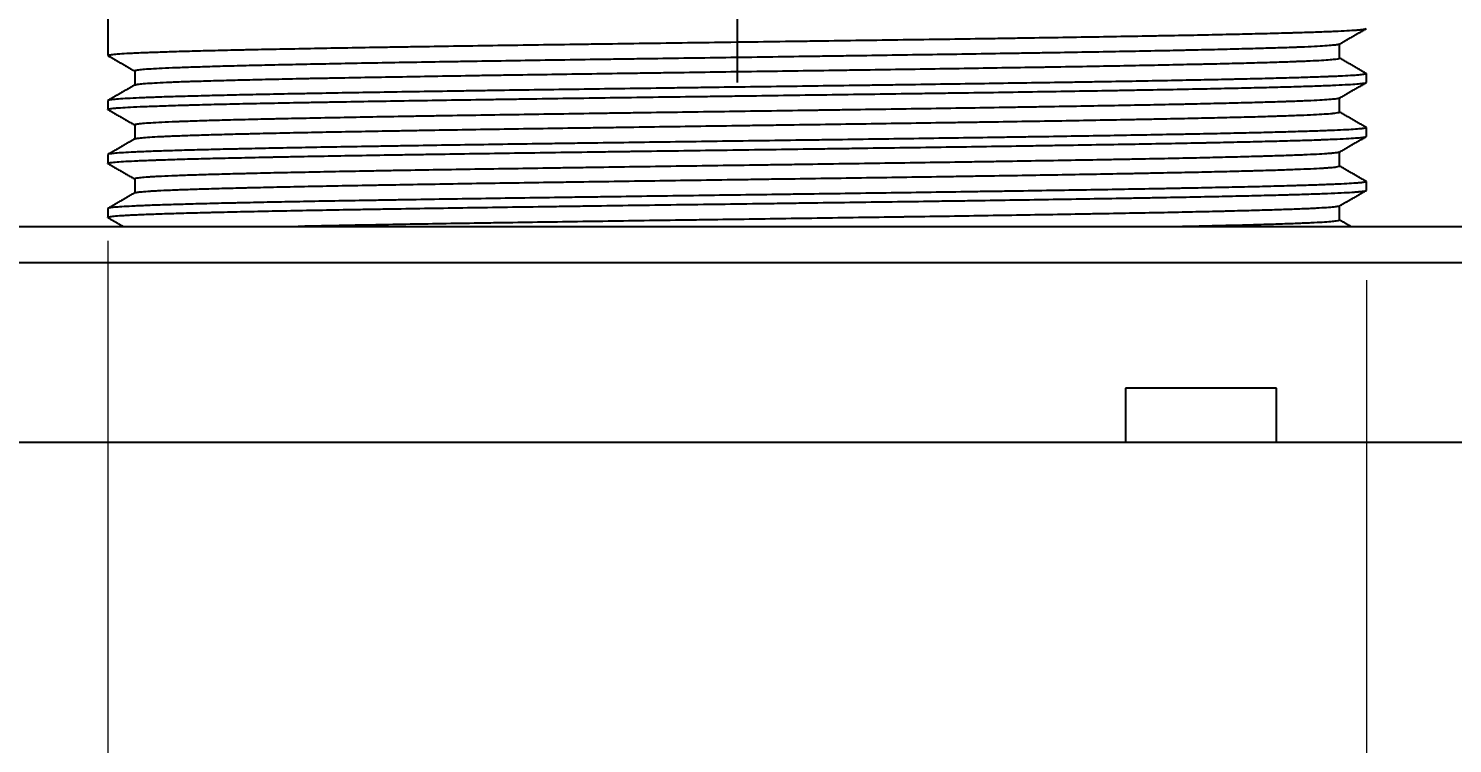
# Model space of a CAD drawing. Extents: x 0 to 1128, y 0 to 827.
# Drawn here: x 250.43 to 290.03, y 320.53 to 340.41 of the extents above; entities that cross this region are included whole.
import ezdxf

# ---------------------------------------------------------------- set-up
doc = ezdxf.new("R2010")
doc.units = 0
doc.header["$LTSCALE"] = 10
doc.header["$MEASUREMENT"] = 0
doc.header["$PDMODE"] = 3
doc.header["$PDSIZE"] = -10
doc.linetypes.add('CENTER', pattern=[2, 1.25, -0.25, 0.25, -0.25])
doc.layers.get('0').update_dxf_attribs({"linetype": 'CONTINUOUS'})
doc.layers.get('DEFPOINTS').update_dxf_attribs({"linetype": 'CONTINUOUS'})
doc.layers.add('1', color=7, linetype='CONTINUOUS')
doc.layers.add('외형선', color=3, linetype='CONTINUOUS', lineweight=35)
doc.styles.add('Daelim Dimension', font='')
doc.styles.get('Daelim Dimension').set_extended_font_data('나눔고딕')
doc.dimstyles.new('DEFAULT', dxfattribs={"dimscale": 2, "dimtxt": 2, "dimasz": 2, "dimexe": 0, "dimexo": 2, "dimgap": 1, "dimtad": 1, "dimdec": 0, "dimzin": 9, "dimdsep": 46, "dimtxsty": 'Daelim Dimension', "dimcen": 0.5, "dimclrd": 5, "dimclre": 5, "dimclrt": 256, "dimadec": 1, "dimazin": 0, "dimtfac": 1, "dimtdec": 0, "dimtix": 1, "dimtmove": 0, "dimatfit": 3, "dimfxl": 1, "dimtolj": 1, "dimtzin": 1, "dimlwd": 9, "dimlwe": 9, "dimarcsym": 0})

# ---------------------------------------------------------------- blocks, each defined once
blk = doc.blocks.new('*D58')
at = {"color": 5, "lineweight": 9, "ltscale": 0.5, "transparency": 16777216}
for p, q in [((252.636, 334.508), (252.636, 287.753)), ((287.636, 333.411), (287.636, 287.753)), ((252.636, 287.753), (153.365, 287.753)), ((283.636, 287.753), (256.636, 287.753))]:
    blk.add_line(p, q, dxfattribs=at)
at = {"color": 5, "ltscale": 0.5, "transparency": 16777216}
for points in [[(256.636, 288.42), (256.636, 287.087), (252.636, 287.753)], [(283.636, 288.42), (283.636, 287.087), (287.636, 287.753)]]:
    blk.add_solid(points, dxfattribs=at)
at = {"layer": 'DEFPOINTS', "color": 0, "ltscale": 0.5, "transparency": 16777216}
for p in [(252.636, 338.508), (287.636, 337.411), (287.636, 287.753)]:
    blk.add_point(p, dxfattribs=at)
at = {"color": 7, "ltscale": 0.5, "transparency": 16777216, "insert": (197.711, 296.392), "char_height": 10, "attachment_point": 5, "style": 'Daelim Dimension'}
blk.add_mtext('\\A1;설치구멍 %%C38', dxfattribs=at)

msp = doc.modelspace()

# ---------------------------------------------------------------- linework, layer by layer
at = {"color": 1, "linetype": 'CENTER', "lineweight": -3}
msp.add_line((270.136, 531.408), (270.136, 338.408), dxfattribs=at)
at = {"color": 0}
for p, q in [((225.135, 333.908), (315.135, 333.908)), ((285.135, 330.408), (280.935, 330.408)), ((280.935, 330.408), (280.935, 328.908)), ((285.135, 328.908), (285.135, 330.408)), ((225.635, 328.908), (314.635, 328.908))]:
    msp.add_line(p, q, dxfattribs=at)
at = {"layer": '1'}
for p, q in [((252.636, 341.908), (252.636, 339.661)), ((286.886, 339.588), (286.886, 339.975)), ((253.386, 339.228), (253.386, 338.841)), ((287.636, 338.911), (287.636, 339.155)), ((252.636, 338.405), (252.636, 338.161)), ((286.886, 338.088), (286.886, 338.475)), ((253.386, 337.728), (253.386, 337.341)), ((287.636, 337.411), (287.636, 337.655)), ((252.636, 336.905), (252.636, 336.661)), ((286.886, 336.588), (286.886, 336.975)), ((253.386, 336.228), (253.386, 335.841)), ((287.636, 335.911), (287.636, 336.155)), ((286.886, 335.088), (286.886, 335.475)), ((252.636, 335.405), (252.636, 335.161))]:
    msp.add_line(p, q, dxfattribs=at)
for points, knots in [([(252.636, 339.66), (252.635, 339.665), (252.645, 339.67), (252.687, 339.68), (252.761, 339.691), (252.953, 339.708), (253.136, 339.719), (253.295, 339.727), (253.351, 339.73), (253.441, 339.734), (253.472, 339.735), (253.535, 339.738), (253.567, 339.739), (253.734, 339.746), (253.879, 339.751), (254.195, 339.762), (254.536, 339.774), (255.12, 339.79), (255.559, 339.801), (255.907, 339.81), (256.026, 339.812), (256.21, 339.816), (256.272, 339.818), (256.397, 339.821), (256.712, 339.827), (257.043, 339.834), (257.591, 339.845), (257.874, 339.85), (258.46, 339.861), (259.065, 339.873), (259.708, 339.884), (260.122, 339.891), (260.206, 339.892), (260.374, 339.895), (260.459, 339.896), (260.714, 339.901), (260.885, 339.903), (261.405, 339.911), (262.109, 339.922), (262.835, 339.933), (263.572, 339.944), (263.947, 339.949), (264.707, 339.961), (265.093, 339.966), (265.582, 339.973), (265.68, 339.975), (265.877, 339.978), (265.976, 339.979), (266.273, 339.983), (266.471, 339.986), (267.065, 339.994), (267.86, 340.005), (268.66, 340.016), (269.462, 340.026), (269.864, 340.032), (270.67, 340.043), (271.075, 340.049), (271.581, 340.056), (271.683, 340.057), (271.886, 340.06), (272.189, 340.064), (272.49, 340.068), (273.089, 340.077), (273.882, 340.088), (275.049, 340.104), (275.813, 340.115), (276.57, 340.125), (276.946, 340.131), (277.41, 340.138), (277.502, 340.139), (277.686, 340.142), (277.96, 340.147), (278.23, 340.151), (278.764, 340.159), (279.459, 340.17), (280.457, 340.187), (281.09, 340.197), (281.554, 340.206), (281.783, 340.21), (282.007, 340.214), (282.156, 340.216), (282.23, 340.218), (282.595, 340.225), (282.876, 340.23), (283.416, 340.241), (283.933, 340.253), (284.642, 340.269), (285.07, 340.28), (285.374, 340.288), (285.522, 340.292), (285.664, 340.297), (285.733, 340.299), (285.756, 340.299), (285.802, 340.301), (286.005, 340.307), (286.191, 340.313), (286.495, 340.324), (286.773, 340.335), (287.11, 340.352), (287.281, 340.363), (287.39, 340.371), (287.423, 340.374), (287.459, 340.377), (287.466, 340.378), (287.48, 340.379), (287.487, 340.38), (287.506, 340.382), (287.518, 340.383), (287.574, 340.39), (287.605, 340.396), (287.63, 340.404), (287.635, 340.407), (287.636, 340.41)], [0, 0, 0, 0, 0.018323, 0.018323, 0.040345, 0.062368, 0.084391, 0.084391, 0.095402, 0.095402, 0.100907, 0.100907, 0.106413, 0.106413, 0.128436, 0.128436, 0.150458, 0.172481, 0.194503, 0.194503, 0.205515, 0.205515, 0.21102, 0.21102, 0.216526, 0.238548, 0.238548, 0.260571, 0.260571, 0.282593, 0.304616, 0.304616, 0.310122, 0.310122, 0.315627, 0.315627, 0.326639, 0.326639, 0.348661, 0.370684, 0.370684, 0.392706, 0.392706, 0.414729, 0.414729, 0.420234, 0.420234, 0.42574, 0.42574, 0.436751, 0.436751, 0.458774, 0.480796, 0.480796, 0.502819, 0.502819, 0.524841, 0.524841, 0.530347, 0.530347, 0.535853, 0.546864, 0.546864, 0.568887, 0.590909, 0.612932, 0.612932, 0.634954, 0.634954, 0.64046, 0.64046, 0.645965, 0.656977, 0.656977, 0.678999, 0.701022, 0.723044, 0.723044, 0.734056, 0.739561, 0.739561, 0.745067, 0.745067, 0.767089, 0.767089, 0.789112, 0.811135, 0.833157, 0.833157, 0.844168, 0.849674, 0.849674, 0.852427, 0.852427, 0.85518, 0.877202, 0.877202, 0.899225, 0.921247, 0.94327, 0.94327, 0.954281, 0.954281, 0.957034, 0.957034, 0.959787, 0.959787, 0.965292, 0.965292, 0.987315, 0.987315, 1, 1, 1, 1]), ([(286.881, 339.972), (286.88, 339.972), (286.877, 339.97), (286.873, 339.968), (286.864, 339.966), (286.859, 339.964), (286.829, 339.957), (286.79, 339.952), (286.687, 339.941), (286.558, 339.93), (286.285, 339.913), (286.05, 339.902), (285.854, 339.893), (285.751, 339.889), (285.64, 339.885), (285.584, 339.883), (285.565, 339.882), (285.526, 339.881), (285.507, 339.88), (285.33, 339.874), (285.161, 339.868), (284.8, 339.858), (284.417, 339.847), (283.773, 339.83), (283.298, 339.819), (282.925, 339.81), (282.797, 339.807), (282.602, 339.803), (282.536, 339.802), (282.403, 339.799), (282.336, 339.797), (281.998, 339.79), (281.719, 339.785), (281.144, 339.774), (280.553, 339.763), (279.616, 339.747), (278.876, 339.734), (278.451, 339.727), (278.28, 339.724), (278.194, 339.723), (277.934, 339.719), (277.76, 339.716), (277.235, 339.707), (276.88, 339.702), (276.161, 339.69), (275.433, 339.68), (274.688, 339.669), (273.934, 339.658), (273.553, 339.652), (273.071, 339.645), (272.974, 339.644), (272.829, 339.642), (272.78, 339.641), (272.683, 339.64), (272.634, 339.639), (272.392, 339.635), (272.197, 339.633), (271.615, 339.624), (271.227, 339.618), (270.45, 339.607), (270.062, 339.602), (269.287, 339.591), (268.899, 339.585), (268.123, 339.574), (267.736, 339.569), (267.251, 339.562), (267.154, 339.56), (266.961, 339.558), (266.672, 339.554), (266.386, 339.549), (265.817, 339.541), (265.068, 339.53), (264.337, 339.518), (263.615, 339.507), (263.258, 339.502), (262.73, 339.493), (262.468, 339.489), (262.166, 339.485), (262.036, 339.483), (261.951, 339.481), (261.908, 339.48), (261.523, 339.474), (261.19, 339.469), (260.54, 339.458), (259.908, 339.446), (259.31, 339.435), (258.729, 339.424), (258.447, 339.418), (258.037, 339.41), (257.835, 339.406), (257.639, 339.402), (257.508, 339.399), (257.444, 339.398), (257.126, 339.391), (256.883, 339.385), (256.421, 339.374), (255.982, 339.363), (255.393, 339.346), (255.046, 339.335), (254.804, 339.327), (254.726, 339.324), (254.613, 339.32), (254.577, 339.318), (254.505, 339.315), (254.47, 339.314), (254.299, 339.307), (254.176, 339.302), (253.957, 339.291), (253.764, 339.28), (253.623, 339.269), (253.509, 339.258), (253.466, 339.252), (253.428, 339.245), (253.418, 339.243), (253.41, 339.241), (253.405, 339.239), (253.402, 339.238), (253.392, 339.235), (253.387, 339.232), (253.386, 339.229), (253.386, 339.228), (253.386, 339.228)], [0, 0, 0, 0, 0.000985, 0.006586, 0.006586, 0.012186, 0.012186, 0.034587, 0.034587, 0.056989, 0.07939, 0.101792, 0.101792, 0.112992, 0.118593, 0.118593, 0.121393, 0.121393, 0.124193, 0.124193, 0.146595, 0.146595, 0.168996, 0.191397, 0.213799, 0.213799, 0.224999, 0.224999, 0.2306, 0.2306, 0.2362, 0.2362, 0.258602, 0.258602, 0.281003, 0.303404, 0.325806, 0.331406, 0.331406, 0.337007, 0.337007, 0.348207, 0.348207, 0.370609, 0.370609, 0.39301, 0.415412, 0.415412, 0.437813, 0.437813, 0.443413, 0.443413, 0.446213, 0.446213, 0.449014, 0.449014, 0.460214, 0.460214, 0.482616, 0.482616, 0.505017, 0.505017, 0.527419, 0.527419, 0.54982, 0.54982, 0.55542, 0.55542, 0.561021, 0.572221, 0.572221, 0.594623, 0.617024, 0.617024, 0.639426, 0.639426, 0.650626, 0.656227, 0.659027, 0.659027, 0.661827, 0.661827, 0.684229, 0.684229, 0.70663, 0.729031, 0.729031, 0.751433, 0.751433, 0.762634, 0.768234, 0.768234, 0.773834, 0.773834, 0.796236, 0.796236, 0.818637, 0.841039, 0.86344, 0.86344, 0.874641, 0.874641, 0.880241, 0.880241, 0.885841, 0.885841, 0.908243, 0.908243, 0.930644, 0.953046, 0.953046, 0.975447, 0.975447, 0.981047, 0.983848, 0.983848, 0.986648, 0.986648, 0.997848, 0.997848, 1, 1, 1, 1]), ([(253.391, 338.844), (253.397, 338.847), (253.408, 338.85), (253.43, 338.855), (253.438, 338.856), (253.454, 338.859), (253.463, 338.86), (253.493, 338.865), (253.516, 338.867), (253.595, 338.875), (253.727, 338.886), (254.001, 338.903), (254.235, 338.914), (254.494, 338.925), (254.637, 338.931), (254.831, 338.938), (254.871, 338.939), (254.952, 338.942), (255.076, 338.946), (255.206, 338.95), (255.475, 338.958), (255.855, 338.969), (256.491, 338.985), (256.958, 338.996), (257.448, 339.007), (257.704, 339.013), (258.037, 339.02), (258.105, 339.021), (258.241, 339.024), (258.309, 339.026), (258.516, 339.03), (258.656, 339.032), (259.082, 339.041), (259.666, 339.051), (260.589, 339.067), (261.236, 339.078), (261.898, 339.09), (262.237, 339.095), (262.671, 339.102), (262.758, 339.104), (262.933, 339.107), (263.196, 339.111), (263.461, 339.115), (263.994, 339.123), (264.353, 339.129), (265.079, 339.139), (265.813, 339.15), (266.563, 339.161), (267.131, 339.169), (267.416, 339.173), (267.704, 339.177), (267.896, 339.18), (267.992, 339.182), (268.475, 339.189), (268.86, 339.194), (269.629, 339.206), (270.013, 339.211), (270.781, 339.222), (271.547, 339.233), (272.311, 339.243), (272.883, 339.252), (273.169, 339.256), (273.455, 339.26), (273.598, 339.262), (273.645, 339.263), (273.74, 339.264), (273.787, 339.265), (274.213, 339.271), (274.587, 339.276), (275.324, 339.288), (275.688, 339.293), (276.406, 339.304), (276.76, 339.31), (277.458, 339.321), (277.803, 339.326), (278.312, 339.334), (278.522, 339.337), (278.731, 339.341), (278.814, 339.342), (278.856, 339.343), (278.98, 339.345), (279.062, 339.346), (279.471, 339.353), (280.107, 339.364), (281.009, 339.381), (281.575, 339.392), (282.125, 339.403), (282.391, 339.409), (282.776, 339.417), (282.903, 339.419), (283.058, 339.423), (283.089, 339.423), (283.15, 339.425), (283.242, 339.427), (283.332, 339.429), (283.628, 339.436), (284.078, 339.447), (284.684, 339.463), (285.042, 339.474), (285.377, 339.485), (285.533, 339.491), (285.714, 339.498), (285.749, 339.499), (285.818, 339.502), (285.852, 339.503), (285.951, 339.507), (286.014, 339.51), (286.193, 339.518), (286.404, 339.529), (286.643, 339.545), (286.751, 339.556), (286.832, 339.568), (286.86, 339.573), (286.878, 339.58), (286.881, 339.582), (286.884, 339.584), (286.885, 339.586), (286.886, 339.587), (286.886, 339.587), (286.886, 339.587)], [0, 0, 0, 0, 0.013475, 0.013475, 0.019016, 0.019016, 0.024557, 0.024557, 0.035638, 0.035638, 0.057801, 0.079965, 0.102128, 0.102128, 0.124291, 0.124291, 0.129832, 0.129832, 0.135372, 0.146454, 0.146454, 0.168617, 0.19078, 0.212943, 0.212943, 0.235106, 0.235106, 0.240647, 0.240647, 0.246188, 0.246188, 0.257269, 0.257269, 0.279433, 0.301596, 0.323759, 0.323759, 0.345922, 0.345922, 0.351463, 0.351463, 0.357003, 0.368085, 0.368085, 0.390248, 0.390248, 0.412411, 0.434574, 0.434574, 0.445656, 0.451197, 0.451197, 0.456737, 0.456737, 0.478901, 0.478901, 0.501064, 0.501064, 0.523227, 0.54539, 0.54539, 0.556471, 0.562012, 0.562012, 0.564783, 0.564783, 0.567553, 0.567553, 0.589716, 0.589716, 0.611879, 0.611879, 0.634042, 0.634042, 0.656206, 0.656206, 0.667287, 0.670057, 0.670057, 0.672828, 0.672828, 0.678369, 0.678369, 0.700532, 0.722695, 0.744858, 0.744858, 0.767021, 0.767021, 0.778103, 0.778103, 0.780873, 0.780873, 0.783643, 0.789184, 0.789184, 0.811347, 0.83351, 0.855674, 0.855674, 0.877837, 0.877837, 0.883377, 0.883377, 0.888918, 0.888918, 0.9, 0.9, 0.922163, 0.944326, 0.966489, 0.966489, 0.988652, 0.988652, 0.994193, 0.994193, 0.999734, 0.999734, 1, 1, 1, 1]), ([(287.636, 339.155), (287.636, 339.153), (287.634, 339.151), (287.619, 339.143), (287.573, 339.132), (287.426, 339.116), (287.204, 339.1), (287.006, 339.09), (286.837, 339.082), (286.777, 339.079), (286.683, 339.075), (286.651, 339.074), (286.585, 339.071), (286.552, 339.07), (286.38, 339.064), (286.231, 339.058), (285.911, 339.048), (285.568, 339.037), (284.986, 339.021), (284.552, 339.01), (284.21, 339.002), (284.093, 339), (283.913, 338.996), (283.852, 338.994), (283.73, 338.992), (283.421, 338.985), (283.098, 338.979), (282.564, 338.968), (282.289, 338.963), (281.72, 338.952), (281.135, 338.941), (280.515, 338.931), (280.036, 338.923), (279.875, 338.92), (279.629, 338.916), (279.546, 338.915), (279.381, 338.912), (279.297, 338.911), (278.88, 338.904), (278.54, 338.899), (277.852, 338.889), (277.502, 338.883), (276.794, 338.873), (276.435, 338.868), (275.706, 338.857), (275.337, 338.851), (274.775, 338.843), (274.587, 338.841), (274.302, 338.837), (274.207, 338.835), (274.016, 338.832), (273.92, 338.831), (273.442, 338.824), (273.059, 338.819), (272.291, 338.809), (271.522, 338.798), (270.749, 338.788), (269.975, 338.778), (269.587, 338.772), (269.004, 338.764), (268.712, 338.76), (268.42, 338.756), (268.225, 338.753), (268.128, 338.752), (267.642, 338.745), (267.257, 338.74), (266.494, 338.729), (265.738, 338.719), (264.626, 338.703), (263.898, 338.693), (263.357, 338.685), (263.088, 338.681), (262.822, 338.677), (262.644, 338.674), (262.555, 338.673), (262.115, 338.666), (261.771, 338.66), (261.097, 338.65), (260.438, 338.639), (259.494, 338.623), (258.894, 338.613), (258.455, 338.605), (258.239, 338.601), (258.027, 338.597), (257.886, 338.595), (257.816, 338.593), (257.47, 338.587), (257.204, 338.581), (256.693, 338.57), (256.204, 338.56), (255.532, 338.544), (255.125, 338.533), (254.837, 338.525), (254.743, 338.523), (254.561, 338.518), (254.473, 338.515), (254.216, 338.507), (254.058, 338.502), (253.767, 338.491), (253.5, 338.48), (253.174, 338.464), (253.006, 338.454), (252.863, 338.443), (252.804, 338.438), (252.752, 338.432), (252.747, 338.431), (252.736, 338.43), (252.72, 338.428), (252.688, 338.423), (252.669, 338.419), (252.65, 338.415), (252.644, 338.412), (252.64, 338.41)], [0, 0, 0, 0, 0.008374, 0.008374, 0.029734, 0.051094, 0.072455, 0.093815, 0.093815, 0.104495, 0.104495, 0.109835, 0.109835, 0.115175, 0.115175, 0.136535, 0.136535, 0.157896, 0.179256, 0.200616, 0.200616, 0.211296, 0.211296, 0.216636, 0.216636, 0.221976, 0.243336, 0.243336, 0.264697, 0.264697, 0.286057, 0.307417, 0.307417, 0.318097, 0.318097, 0.323437, 0.323437, 0.328777, 0.328777, 0.350137, 0.350137, 0.371498, 0.371498, 0.392858, 0.392858, 0.414218, 0.414218, 0.424898, 0.424898, 0.430238, 0.430238, 0.435578, 0.435578, 0.456938, 0.456938, 0.478299, 0.499659, 0.499659, 0.521019, 0.521019, 0.531699, 0.537039, 0.537039, 0.542379, 0.542379, 0.56374, 0.56374, 0.5851, 0.60646, 0.62782, 0.62782, 0.6385, 0.64384, 0.64384, 0.64918, 0.64918, 0.670541, 0.670541, 0.691901, 0.713261, 0.734621, 0.734621, 0.745301, 0.750641, 0.750641, 0.755981, 0.755981, 0.777342, 0.777342, 0.798702, 0.820062, 0.841422, 0.841422, 0.852102, 0.852102, 0.862783, 0.862783, 0.884143, 0.884143, 0.905503, 0.926863, 0.948223, 0.948223, 0.969584, 0.969584, 0.972254, 0.972254, 0.974924, 0.980264, 0.990944, 0.990944, 1, 1, 1, 1]), ([(252.636, 338.16), (252.635, 338.164), (252.641, 338.168), (252.671, 338.177), (252.703, 338.183), (252.772, 338.191), (252.798, 338.194), (252.843, 338.198), (252.859, 338.199), (252.893, 338.202), (252.911, 338.204), (253.003, 338.211), (253.091, 338.216), (253.293, 338.227), (253.521, 338.238), (253.802, 338.248), (254.108, 338.259), (254.274, 338.265), (254.543, 338.273), (254.682, 338.278), (254.829, 338.282), (254.929, 338.285), (254.98, 338.286), (255.236, 338.293), (255.453, 338.299), (255.907, 338.31), (256.383, 338.321), (256.902, 338.331), (257.442, 338.342), (257.723, 338.347), (258.161, 338.356), (258.309, 338.359), (258.536, 338.363), (258.613, 338.364), (258.767, 338.367), (258.844, 338.368), (259.234, 338.376), (259.553, 338.381), (260.206, 338.392), (260.874, 338.403), (261.918, 338.419), (262.643, 338.43), (263.197, 338.438), (263.384, 338.441), (263.667, 338.445), (263.762, 338.447), (263.952, 338.449), (264.047, 338.451), (264.523, 338.458), (264.907, 338.464), (265.681, 338.475), (266.461, 338.486), (267.252, 338.497), (268.049, 338.508), (268.45, 338.513), (268.955, 338.52), (269.056, 338.521), (269.259, 338.524), (269.361, 338.525), (269.666, 338.529), (269.869, 338.532), (270.477, 338.54), (270.88, 338.546), (271.683, 338.557), (272.483, 338.568), (273.275, 338.579), (274.064, 338.59), (274.457, 338.596), (274.945, 338.603), (275.043, 338.604), (275.238, 338.607), (275.335, 338.608), (275.626, 338.612), (275.818, 338.615), (276.39, 338.623), (276.765, 338.628), (277.502, 338.639), (278.227, 338.651), (278.927, 338.662), (279.615, 338.673), (279.952, 338.678), (280.366, 338.685), (280.448, 338.687), (280.612, 338.689), (280.856, 338.693), (281.094, 338.698), (281.562, 338.706), (281.864, 338.711), (282.449, 338.722), (282.731, 338.727), (283.276, 338.738), (283.538, 338.744), (284.042, 338.755), (284.284, 338.761), (284.574, 338.768), (284.632, 338.769), (284.745, 338.772), (284.912, 338.776), (285.071, 338.78), (285.381, 338.788), (285.769, 338.799), (286.106, 338.81), (286.418, 338.821), (286.561, 338.826), (286.823, 338.838), (286.941, 338.843), (287.151, 338.855), (287.241, 338.86), (287.394, 338.871), (287.52, 338.882), (287.59, 338.893), (287.627, 338.902), (287.635, 338.906), (287.636, 338.91)], [0, 0, 0, 0, 0.014963, 0.014963, 0.03697, 0.03697, 0.047974, 0.047974, 0.053475, 0.053475, 0.058977, 0.058977, 0.080984, 0.080984, 0.102991, 0.124998, 0.124998, 0.147005, 0.147005, 0.158009, 0.163511, 0.163511, 0.169012, 0.169012, 0.191019, 0.191019, 0.213026, 0.235033, 0.235033, 0.25704, 0.25704, 0.268044, 0.268044, 0.273546, 0.273546, 0.279048, 0.279048, 0.301055, 0.301055, 0.323062, 0.345069, 0.367076, 0.367076, 0.378079, 0.378079, 0.383581, 0.383581, 0.389083, 0.389083, 0.41109, 0.41109, 0.433097, 0.455104, 0.455104, 0.477111, 0.477111, 0.482613, 0.482613, 0.488114, 0.488114, 0.499118, 0.499118, 0.521125, 0.521125, 0.543132, 0.565139, 0.565139, 0.587146, 0.587146, 0.592648, 0.592648, 0.59815, 0.59815, 0.609153, 0.609153, 0.63116, 0.63116, 0.653167, 0.675174, 0.675174, 0.697181, 0.697181, 0.702683, 0.702683, 0.708185, 0.719188, 0.719188, 0.741196, 0.741196, 0.763203, 0.763203, 0.78521, 0.78521, 0.807217, 0.807217, 0.812718, 0.812718, 0.81822, 0.829224, 0.829224, 0.851231, 0.873238, 0.873238, 0.895245, 0.895245, 0.917252, 0.917252, 0.939259, 0.939259, 0.961266, 0.983273, 0.983273, 1, 1, 1, 1]), ([(286.878, 338.471), (286.873, 338.468), (286.864, 338.465), (286.845, 338.461), (286.838, 338.46), (286.821, 338.457), (286.813, 338.456), (286.783, 338.451), (286.76, 338.449), (286.682, 338.441), (286.551, 338.43), (286.275, 338.413), (286.039, 338.401), (285.776, 338.39), (285.632, 338.384), (285.454, 338.378), (285.434, 338.378), (285.394, 338.376), (285.333, 338.374), (285.187, 338.369), (285.055, 338.365), (284.783, 338.357), (284.397, 338.346), (283.752, 338.33), (283.276, 338.318), (282.903, 338.31), (282.711, 338.305), (282.514, 338.301), (282.381, 338.298), (282.313, 338.297), (281.974, 338.29), (281.694, 338.284), (281.117, 338.273), (280.524, 338.263), (279.586, 338.246), (278.928, 338.235), (278.422, 338.227), (278.252, 338.224), (277.992, 338.22), (277.905, 338.218), (277.731, 338.215), (277.643, 338.214), (277.203, 338.207), (276.847, 338.201), (276.127, 338.19), (275.398, 338.179), (274.281, 338.163), (273.519, 338.152), (272.942, 338.143), (272.748, 338.141), (272.505, 338.137), (272.456, 338.136), (272.359, 338.135), (272.213, 338.133), (272.067, 338.131), (271.58, 338.123), (271.191, 338.118), (270.414, 338.107), (270.026, 338.101), (269.25, 338.09), (268.863, 338.085), (268.088, 338.074), (267.702, 338.068), (267.219, 338.061), (267.122, 338.06), (266.929, 338.057), (266.833, 338.056), (266.544, 338.052), (266.353, 338.049), (265.783, 338.04), (265.033, 338.029), (264.302, 338.018), (263.581, 338.007), (263.225, 338.001), (262.524, 337.99), (262.178, 337.985), (261.751, 337.978), (261.666, 337.977), (261.497, 337.974), (261.245, 337.97), (260.998, 337.965), (260.511, 337.957), (259.879, 337.946), (259.282, 337.935), (258.703, 337.923), (258.422, 337.918), (257.877, 337.907), (257.614, 337.901), (257.328, 337.895), (257.296, 337.894), (257.233, 337.893), (257.139, 337.891), (256.924, 337.886), (256.747, 337.882), (256.401, 337.874), (255.963, 337.863), (255.376, 337.846), (255.031, 337.835), (254.79, 337.826), (254.674, 337.822), (254.565, 337.818), (254.493, 337.815), (254.458, 337.814), (254.288, 337.807), (254.165, 337.801), (253.947, 337.79), (253.756, 337.779), (253.548, 337.763), (253.462, 337.751), (253.418, 337.743), (253.407, 337.74), (253.395, 337.736), (253.392, 337.734), (253.388, 337.732), (253.386, 337.73), (253.386, 337.728), (253.386, 337.728), (253.386, 337.727)], [0, 0, 0, 0, 0.011127, 0.011127, 0.016735, 0.016735, 0.022344, 0.022344, 0.03356, 0.03356, 0.055994, 0.078428, 0.100861, 0.100861, 0.123295, 0.123295, 0.126099, 0.126099, 0.128903, 0.134512, 0.145728, 0.145728, 0.168162, 0.190596, 0.213029, 0.213029, 0.224246, 0.229854, 0.229854, 0.235463, 0.235463, 0.257896, 0.257896, 0.28033, 0.302764, 0.325197, 0.325197, 0.336414, 0.336414, 0.342022, 0.342022, 0.347631, 0.347631, 0.370064, 0.370064, 0.392498, 0.414932, 0.437365, 0.437365, 0.448582, 0.448582, 0.451386, 0.451386, 0.45419, 0.459799, 0.459799, 0.482232, 0.482232, 0.504666, 0.504666, 0.5271, 0.5271, 0.549533, 0.549533, 0.555142, 0.555142, 0.56075, 0.56075, 0.571967, 0.571967, 0.5944, 0.616834, 0.616834, 0.639268, 0.639268, 0.661701, 0.661701, 0.66731, 0.66731, 0.672918, 0.684135, 0.684135, 0.706568, 0.729002, 0.729002, 0.751436, 0.751436, 0.773869, 0.773869, 0.776673, 0.776673, 0.779478, 0.785086, 0.796303, 0.796303, 0.818736, 0.84117, 0.863604, 0.863604, 0.87482, 0.880429, 0.880429, 0.886037, 0.886037, 0.908471, 0.908471, 0.930904, 0.953338, 0.975772, 0.975772, 0.986988, 0.986988, 0.992597, 0.992597, 0.998205, 0.998205, 1, 1, 1, 1]), ([(253.392, 337.344), (253.398, 337.348), (253.429, 337.356), (253.533, 337.37), (253.666, 337.381), (253.824, 337.392), (253.917, 337.398), (254.049, 337.405), (254.076, 337.406), (254.132, 337.409), (254.161, 337.41), (254.251, 337.415), (254.313, 337.417), (254.51, 337.426), (254.653, 337.431), (254.963, 337.442), (255.296, 337.453), (255.677, 337.464), (256.081, 337.475), (256.295, 337.48), (256.577, 337.487), (256.634, 337.488), (256.75, 337.491), (256.809, 337.493), (256.987, 337.497), (257.107, 337.5), (257.477, 337.508), (257.732, 337.514), (258.261, 337.525), (258.535, 337.53), (259.101, 337.541), (259.393, 337.546), (259.995, 337.557), (260.305, 337.562), (260.705, 337.569), (260.785, 337.571), (260.947, 337.574), (261.191, 337.578), (261.438, 337.582), (261.936, 337.59), (262.611, 337.601), (263.308, 337.613), (264.016, 337.623), (264.375, 337.629), (265.105, 337.64), (265.475, 337.645), (265.945, 337.652), (266.04, 337.653), (266.228, 337.656), (266.511, 337.66), (266.794, 337.664), (267.362, 337.672), (268.122, 337.684), (268.886, 337.695), (269.653, 337.706), (270.037, 337.711), (270.616, 337.72), (270.906, 337.724), (271.244, 337.728), (271.39, 337.73), (271.486, 337.732), (271.535, 337.732), (271.971, 337.739), (272.355, 337.744), (273.116, 337.755), (273.87, 337.766), (274.983, 337.782), (275.711, 337.794), (276.253, 337.802), (276.522, 337.806), (276.79, 337.81), (276.923, 337.812), (276.968, 337.813), (277.056, 337.814), (277.1, 337.815), (277.497, 337.821), (277.842, 337.827), (278.518, 337.837), (279.178, 337.848), (280.125, 337.865), (280.727, 337.876), (281.168, 337.884), (281.349, 337.888), (281.527, 337.891), (281.598, 337.893), (281.634, 337.893), (281.74, 337.895), (281.809, 337.897), (282.155, 337.904), (282.421, 337.909), (282.931, 337.92), (283.42, 337.931), (284.09, 337.947), (284.495, 337.958), (284.782, 337.966), (284.875, 337.969), (285.011, 337.973), (285.055, 337.975), (285.142, 337.978), (285.185, 337.979), (285.395, 337.986), (285.55, 337.992), (285.835, 338.003), (286.095, 338.013), (286.305, 338.024), (286.489, 338.035), (286.569, 338.04), (286.652, 338.047), (286.668, 338.049), (286.698, 338.051), (286.712, 338.053), (286.752, 338.057), (286.776, 338.06), (286.836, 338.068), (286.862, 338.074), (286.882, 338.082), (286.885, 338.085), (286.886, 338.087)], [0, 0, 0, 0, 0.013662, 0.035841, 0.05802, 0.05802, 0.080199, 0.080199, 0.085743, 0.085743, 0.091288, 0.091288, 0.102377, 0.102377, 0.124556, 0.124556, 0.146735, 0.168914, 0.168914, 0.191093, 0.191093, 0.196637, 0.196637, 0.202182, 0.202182, 0.213272, 0.213272, 0.23545, 0.23545, 0.257629, 0.257629, 0.279808, 0.279808, 0.301987, 0.301987, 0.307532, 0.307532, 0.313076, 0.324166, 0.324166, 0.346345, 0.368524, 0.368524, 0.390702, 0.390702, 0.412881, 0.412881, 0.418426, 0.418426, 0.423971, 0.43506, 0.43506, 0.457239, 0.479418, 0.479418, 0.501597, 0.501597, 0.512686, 0.518231, 0.521003, 0.521003, 0.523775, 0.523775, 0.545954, 0.545954, 0.568133, 0.590312, 0.612491, 0.612491, 0.62358, 0.629125, 0.629125, 0.631897, 0.631897, 0.63467, 0.63467, 0.656848, 0.656848, 0.679027, 0.701206, 0.723385, 0.723385, 0.734474, 0.737247, 0.737247, 0.740019, 0.740019, 0.745564, 0.745564, 0.767743, 0.767743, 0.789922, 0.8121, 0.834279, 0.834279, 0.845369, 0.845369, 0.850913, 0.850913, 0.856458, 0.856458, 0.878637, 0.878637, 0.900816, 0.922995, 0.922995, 0.945173, 0.945173, 0.950718, 0.950718, 0.956263, 0.956263, 0.967352, 0.967352, 0.989531, 0.989531, 1, 1, 1, 1]), ([(252.636, 336.66), (252.635, 336.663), (252.639, 336.666), (252.649, 336.67), (252.653, 336.671), (252.661, 336.674), (252.663, 336.674), (252.669, 336.676), (252.686, 336.679), (252.707, 336.683), (252.77, 336.691), (252.88, 336.702), (253.127, 336.719), (253.346, 336.729), (253.591, 336.74), (253.728, 336.746), (253.897, 336.752), (253.916, 336.753), (253.955, 336.754), (253.974, 336.755), (254.033, 336.757), (254.153, 336.761), (254.28, 336.765), (254.543, 336.774), (254.918, 336.785), (255.55, 336.801), (256.018, 336.812), (256.51, 336.823), (256.768, 336.828), (257.071, 336.835), (257.105, 336.835), (257.173, 336.837), (257.276, 336.839), (257.519, 336.843), (257.731, 336.848), (258.164, 336.856), (258.757, 336.867), (259.7, 336.884), (260.362, 336.895), (260.872, 336.903), (261.131, 336.907), (261.438, 336.912), (261.571, 336.914), (261.66, 336.915), (261.704, 336.916), (262.106, 336.922), (262.468, 336.928), (263.202, 336.938), (263.573, 336.944), (264.324, 336.955), (265.085, 336.966), (265.864, 336.977), (266.455, 336.986), (266.753, 336.99), (267.053, 336.994), (267.203, 336.996), (267.253, 336.997), (267.354, 336.998), (267.806, 337.004), (268.257, 337.01), (269.061, 337.021), (269.462, 337.026), (270.266, 337.037), (270.667, 337.043), (271.47, 337.054), (271.872, 337.06), (272.474, 337.068), (272.675, 337.071), (272.926, 337.074), (272.976, 337.075), (273.077, 337.077), (273.127, 337.077), (273.277, 337.079), (273.377, 337.081), (273.875, 337.088), (274.269, 337.093), (275.047, 337.104), (275.432, 337.109), (276.192, 337.12), (276.567, 337.125), (277.308, 337.136), (277.674, 337.142), (278.216, 337.151), (278.396, 337.153), (278.619, 337.157), (278.663, 337.158), (278.752, 337.159), (278.885, 337.161), (279.367, 337.169), (280.13, 337.181), (281.096, 337.197), (281.705, 337.208), (282.297, 337.219), (282.584, 337.224), (282.932, 337.231), (283.035, 337.234), (283.138, 337.236), (283.205, 337.237), (283.239, 337.238), (283.407, 337.241), (283.539, 337.244), (283.924, 337.253), (284.414, 337.264), (285.077, 337.28), (285.473, 337.291), (285.845, 337.302), (286.019, 337.307), (286.222, 337.314), (286.261, 337.315), (286.32, 337.317), (286.339, 337.318), (286.377, 337.32), (286.472, 337.323), (286.56, 337.327), (286.763, 337.335), (287.006, 337.346), (287.29, 337.363), (287.425, 337.374), (287.533, 337.385), (287.573, 337.39), (287.602, 337.396), (287.605, 337.397), (287.611, 337.398), (287.614, 337.399), (287.621, 337.401), (287.631, 337.404), (287.635, 337.408), (287.636, 337.41)], [0, 0, 0, 0, 0.010923, 0.010923, 0.016429, 0.016429, 0.019181, 0.019181, 0.021934, 0.032945, 0.032945, 0.054968, 0.076991, 0.099013, 0.099013, 0.121036, 0.121036, 0.123788, 0.123788, 0.126541, 0.126541, 0.132047, 0.143058, 0.143058, 0.165081, 0.187103, 0.209126, 0.209126, 0.231148, 0.231148, 0.233901, 0.233901, 0.236654, 0.24216, 0.253171, 0.253171, 0.275193, 0.297216, 0.319239, 0.319239, 0.33025, 0.335755, 0.338508, 0.338508, 0.341261, 0.341261, 0.363284, 0.363284, 0.385306, 0.385306, 0.407329, 0.429351, 0.429351, 0.440363, 0.445868, 0.445868, 0.448621, 0.448621, 0.451374, 0.473396, 0.473396, 0.495419, 0.495419, 0.517441, 0.517441, 0.539464, 0.539464, 0.550475, 0.550475, 0.553228, 0.553228, 0.555981, 0.555981, 0.561487, 0.561487, 0.583509, 0.583509, 0.605532, 0.605532, 0.627554, 0.627554, 0.649577, 0.649577, 0.660588, 0.660588, 0.663341, 0.663341, 0.666094, 0.671599, 0.693622, 0.715644, 0.737667, 0.737667, 0.759689, 0.759689, 0.765195, 0.767948, 0.767948, 0.770701, 0.770701, 0.781712, 0.781712, 0.803734, 0.825757, 0.84778, 0.84778, 0.869802, 0.869802, 0.875308, 0.875308, 0.878061, 0.878061, 0.880813, 0.891825, 0.891825, 0.913847, 0.93587, 0.957892, 0.957892, 0.979915, 0.979915, 0.982668, 0.982668, 0.98542, 0.98542, 0.990926, 1, 1, 1, 1]), ([(287.636, 337.654), (287.636, 337.654), (287.636, 337.654), (287.634, 337.649), (287.62, 337.643), (287.579, 337.635), (287.562, 337.632), (287.532, 337.628), (287.521, 337.627), (287.497, 337.624), (287.485, 337.623), (287.418, 337.616), (287.352, 337.611), (287.195, 337.6), (287.013, 337.59), (286.782, 337.579), (286.526, 337.569), (286.386, 337.564), (286.157, 337.556), (286.037, 337.552), (285.911, 337.548), (285.825, 337.545), (285.781, 337.544), (285.56, 337.537), (285.372, 337.531), (284.975, 337.521), (284.557, 337.51), (283.867, 337.494), (283.366, 337.484), (282.974, 337.476), (282.774, 337.472), (282.568, 337.468), (282.429, 337.466), (282.359, 337.464), (282.007, 337.458), (281.718, 337.452), (281.124, 337.441), (280.516, 337.431), (279.559, 337.415), (278.892, 337.404), (278.381, 337.396), (278.122, 337.393), (277.859, 337.389), (277.683, 337.386), (277.594, 337.385), (277.15, 337.378), (276.791, 337.373), (276.066, 337.362), (275.334, 337.351), (274.216, 337.335), (273.456, 337.325), (272.881, 337.317), (272.593, 337.313), (272.302, 337.309), (272.108, 337.306), (272.01, 337.305), (271.523, 337.298), (271.133, 337.293), (270.357, 337.283), (269.969, 337.278), (269.196, 337.267), (268.424, 337.256), (267.655, 337.245), (266.889, 337.235), (266.506, 337.229), (266.029, 337.223), (265.934, 337.221), (265.744, 337.219), (265.461, 337.215), (265.18, 337.211), (264.623, 337.203), (264.256, 337.198), (263.533, 337.187), (263.176, 337.182), (262.474, 337.171), (262.127, 337.166), (261.444, 337.155), (261.108, 337.15), (260.694, 337.143), (260.612, 337.142), (260.448, 337.139), (260.204, 337.135), (259.965, 337.131), (259.494, 337.123), (258.884, 337.113), (258.308, 337.103), (257.749, 337.092), (257.479, 337.087), (256.955, 337.076), (256.702, 337.071), (256.397, 337.064), (256.336, 337.062), (256.216, 337.06), (256.039, 337.056), (255.868, 337.052), (255.536, 337.044), (255.115, 337.033), (254.552, 337.018), (254.221, 337.007), (253.914, 336.997), (253.771, 336.991), (253.608, 336.985), (253.576, 336.983), (253.514, 336.98), (253.423, 336.976), (253.339, 336.972), (253.181, 336.964), (252.997, 336.953), (252.796, 336.938), (252.713, 336.927), (252.663, 336.918), (252.649, 336.915), (252.641, 336.911)], [0, 0, 0, 0, 0.000514, 0.000514, 0.021904, 0.021904, 0.032598, 0.032598, 0.037946, 0.037946, 0.043293, 0.043293, 0.064683, 0.064683, 0.086072, 0.107462, 0.107462, 0.128851, 0.128851, 0.139546, 0.144893, 0.144893, 0.15024, 0.15024, 0.17163, 0.17163, 0.193019, 0.214409, 0.235798, 0.235798, 0.246493, 0.25184, 0.25184, 0.257188, 0.257188, 0.278577, 0.278577, 0.299967, 0.321356, 0.342745, 0.342745, 0.35344, 0.358788, 0.358788, 0.364135, 0.364135, 0.385524, 0.385524, 0.406914, 0.428303, 0.449693, 0.449693, 0.460387, 0.465735, 0.465735, 0.471082, 0.471082, 0.492472, 0.492472, 0.513861, 0.513861, 0.535251, 0.55664, 0.55664, 0.578029, 0.578029, 0.583377, 0.583377, 0.588724, 0.599419, 0.599419, 0.620808, 0.620808, 0.642198, 0.642198, 0.663587, 0.663587, 0.684977, 0.684977, 0.690324, 0.690324, 0.695671, 0.706366, 0.706366, 0.727756, 0.749145, 0.749145, 0.770534, 0.770534, 0.791924, 0.791924, 0.797271, 0.797271, 0.802619, 0.813313, 0.813313, 0.834703, 0.856092, 0.877482, 0.877482, 0.898871, 0.898871, 0.904219, 0.904219, 0.909566, 0.920261, 0.920261, 0.94165, 0.963039, 0.984429, 0.984429, 1, 1, 1, 1]), ([(286.878, 336.97), (286.872, 336.968), (286.862, 336.965), (286.824, 336.957), (286.785, 336.951), (286.718, 336.944), (286.704, 336.943), (286.674, 336.94), (286.658, 336.939), (286.608, 336.935), (286.571, 336.932), (286.451, 336.923), (286.265, 336.912), (286.028, 336.901), (285.765, 336.89), (285.621, 336.884), (285.307, 336.873), (285.138, 336.868), (284.909, 336.861), (284.862, 336.859), (284.767, 336.857), (284.623, 336.853), (284.473, 336.848), (284.164, 336.84), (283.731, 336.829), (283.017, 336.812), (282.5, 336.801), (281.96, 336.79), (281.68, 336.784), (281.352, 336.778), (281.316, 336.777), (281.242, 336.776), (281.132, 336.774), (280.872, 336.769), (280.644, 336.765), (280.185, 336.757), (279.557, 336.746), (278.572, 336.729), (277.886, 336.718), (277.361, 336.709), (277.096, 336.705), (276.827, 336.701), (276.646, 336.698), (276.555, 336.697), (276.1, 336.69), (275.733, 336.684), (274.993, 336.673), (274.246, 336.662), (273.109, 336.646), (272.338, 336.635), (271.755, 336.626), (271.56, 336.623), (271.267, 336.619), (271.169, 336.617), (270.972, 336.615), (270.874, 336.613), (270.384, 336.606), (269.993, 336.601), (269.215, 336.59), (268.44, 336.579), (267.671, 336.568), (266.905, 336.557), (266.524, 336.551), (265.954, 336.543), (265.764, 336.54), (265.527, 336.536), (265.48, 336.536), (265.386, 336.534), (265.245, 336.532), (265.104, 336.53), (264.638, 336.523), (264.271, 336.517), (263.549, 336.506), (263.194, 336.501), (262.495, 336.49), (262.152, 336.484), (261.477, 336.474), (261.145, 336.468), (260.738, 336.461), (260.657, 336.46), (260.495, 336.457), (260.415, 336.455), (260.176, 336.451), (260.019, 336.448), (259.556, 336.44), (259.256, 336.434), (258.677, 336.423), (258.397, 336.417), (257.856, 336.406), (257.595, 336.401), (257.092, 336.39), (256.851, 336.385), (256.561, 336.378), (256.504, 336.376), (256.39, 336.373), (256.222, 336.369), (256.062, 336.365), (255.75, 336.357), (255.359, 336.345), (255.016, 336.334), (254.698, 336.323), (254.551, 336.317), (254.282, 336.306), (254.16, 336.301), (254.036, 336.295), (254.023, 336.294), (253.996, 336.293), (253.957, 336.291), (253.92, 336.289), (253.848, 336.284), (253.803, 336.282), (253.68, 336.273), (253.543, 336.262), (253.417, 336.245), (253.387, 336.234), (253.386, 336.228), (253.386, 336.228), (253.386, 336.227)], [0, 0, 0, 0, 0.011486, 0.011486, 0.03392, 0.03392, 0.039528, 0.039528, 0.045136, 0.045136, 0.056353, 0.056353, 0.078787, 0.10122, 0.10122, 0.123654, 0.123654, 0.146088, 0.146088, 0.151696, 0.151696, 0.157304, 0.168521, 0.168521, 0.190955, 0.213388, 0.235822, 0.235822, 0.258256, 0.258256, 0.26106, 0.26106, 0.263864, 0.269472, 0.280689, 0.280689, 0.303123, 0.325556, 0.34799, 0.34799, 0.359207, 0.364815, 0.364815, 0.370424, 0.370424, 0.392857, 0.392857, 0.415291, 0.437724, 0.460158, 0.460158, 0.471375, 0.471375, 0.476983, 0.476983, 0.482591, 0.482591, 0.505025, 0.505025, 0.527459, 0.549892, 0.549892, 0.572326, 0.572326, 0.583543, 0.583543, 0.586347, 0.586347, 0.589151, 0.594759, 0.594759, 0.617193, 0.617193, 0.639627, 0.639627, 0.66206, 0.66206, 0.684494, 0.684494, 0.690102, 0.690102, 0.695711, 0.695711, 0.706927, 0.706927, 0.729361, 0.729361, 0.751795, 0.751795, 0.774228, 0.774228, 0.796662, 0.796662, 0.80227, 0.80227, 0.807879, 0.819095, 0.819095, 0.841529, 0.863963, 0.863963, 0.886396, 0.886396, 0.90883, 0.90883, 0.911634, 0.911634, 0.914438, 0.920047, 0.920047, 0.931263, 0.931263, 0.953697, 0.97613, 0.998564, 0.998564, 1, 1, 1, 1]), ([(253.389, 335.842), (253.394, 335.846), (253.424, 335.856), (253.535, 335.87), (253.668, 335.881), (253.788, 335.89), (253.842, 335.893), (253.902, 335.897), (253.926, 335.898), (253.938, 335.899), (253.976, 335.901), (254.002, 335.902), (254.135, 335.909), (254.253, 335.915), (254.515, 335.926), (254.658, 335.932), (254.968, 335.942), (255.302, 335.953), (255.684, 335.964), (255.989, 335.972), (256.094, 335.975), (256.255, 335.979), (256.31, 335.98), (256.421, 335.983), (256.477, 335.985), (256.759, 335.991), (257.231, 336.003), (257.741, 336.014), (258.27, 336.025), (258.544, 336.03), (259.111, 336.041), (259.477, 336.048), (259.859, 336.055), (260.013, 336.057), (260.091, 336.059), (260.325, 336.063), (260.483, 336.066), (260.961, 336.074), (261.611, 336.085), (262.622, 336.102), (263.319, 336.113), (264.029, 336.124), (264.39, 336.129), (264.849, 336.136), (264.941, 336.137), (265.126, 336.14), (265.219, 336.141), (265.498, 336.145), (265.684, 336.148), (266.245, 336.156), (266.996, 336.167), (268.133, 336.184), (268.899, 336.195), (269.667, 336.206), (270.054, 336.212), (270.539, 336.218), (270.636, 336.22), (270.83, 336.223), (271.121, 336.227), (271.411, 336.231), (271.988, 336.239), (272.752, 336.25), (273.881, 336.266), (274.624, 336.277), (275.361, 336.288), (275.727, 336.294), (276.181, 336.301), (276.272, 336.302), (276.452, 336.305), (276.542, 336.306), (276.81, 336.311), (276.986, 336.313), (277.512, 336.321), (278.199, 336.332), (279.188, 336.348), (279.82, 336.359), (280.439, 336.37), (280.741, 336.376), (281.11, 336.383), (281.184, 336.385), (281.329, 336.387), (281.544, 336.392), (281.754, 336.396), (282.166, 336.404), (282.43, 336.409), (282.939, 336.42), (283.427, 336.431), (283.874, 336.442), (284.194, 336.45), (284.351, 336.454), (284.501, 336.458), (284.6, 336.461), (284.649, 336.462), (284.889, 336.469), (285.068, 336.475), (285.402, 336.486), (285.556, 336.492), (285.84, 336.503), (286.099, 336.513), (286.308, 336.524), (286.447, 336.532), (286.511, 336.536), (286.568, 336.541), (286.596, 336.543), (286.605, 336.543), (286.622, 336.545), (286.631, 336.545), (286.705, 336.552), (286.758, 336.557), (286.837, 336.569), (286.863, 336.574), (286.882, 336.582), (286.885, 336.585), (286.886, 336.587)], [0, 0, 0, 0, 0.016631, 0.038747, 0.060863, 0.060863, 0.071921, 0.074686, 0.074686, 0.07745, 0.07745, 0.082979, 0.082979, 0.105095, 0.105095, 0.127211, 0.127211, 0.149327, 0.171443, 0.171443, 0.182501, 0.182501, 0.18803, 0.18803, 0.193559, 0.193559, 0.215676, 0.237792, 0.237792, 0.259908, 0.259908, 0.282024, 0.287553, 0.287553, 0.293082, 0.293082, 0.30414, 0.30414, 0.326256, 0.348372, 0.370488, 0.370488, 0.392604, 0.392604, 0.398133, 0.398133, 0.403662, 0.403662, 0.41472, 0.41472, 0.436836, 0.458952, 0.481068, 0.481068, 0.503184, 0.503184, 0.508713, 0.508713, 0.514242, 0.5253, 0.5253, 0.547416, 0.569533, 0.591649, 0.591649, 0.613765, 0.613765, 0.619294, 0.619294, 0.624823, 0.624823, 0.635881, 0.635881, 0.657997, 0.680113, 0.702229, 0.702229, 0.724345, 0.724345, 0.729874, 0.729874, 0.735403, 0.746461, 0.746461, 0.768577, 0.768577, 0.790693, 0.812809, 0.812809, 0.823867, 0.829396, 0.829396, 0.834925, 0.834925, 0.857041, 0.857041, 0.879157, 0.879157, 0.901274, 0.92339, 0.92339, 0.934448, 0.939977, 0.939977, 0.942741, 0.942741, 0.945506, 0.945506, 0.967622, 0.967622, 0.989738, 0.989738, 1, 1, 1, 1]), ([(252.636, 335.16), (252.635, 335.162), (252.637, 335.164), (252.649, 335.171), (252.694, 335.183), (252.794, 335.194), (252.922, 335.205), (253, 335.21), (253.138, 335.219), (253.188, 335.221), (253.294, 335.227), (253.35, 335.23), (253.529, 335.238), (253.661, 335.243), (253.951, 335.254), (254.108, 335.259), (254.448, 335.271), (254.63, 335.276), (255.02, 335.287), (255.228, 335.293), (255.503, 335.3), (255.559, 335.301), (255.673, 335.304), (255.731, 335.305), (255.905, 335.31), (256.024, 335.312), (256.389, 335.32), (256.896, 335.331), (257.442, 335.342), (258.009, 335.353), (258.595, 335.364), (259.221, 335.375), (259.625, 335.382), (259.707, 335.384), (259.871, 335.387), (259.954, 335.388), (260.203, 335.392), (260.37, 335.395), (260.877, 335.403), (261.566, 335.414), (262.28, 335.425), (263.006, 335.436), (263.375, 335.441), (264.126, 335.452), (264.508, 335.458), (264.993, 335.465), (265.09, 335.466), (265.285, 335.469), (265.578, 335.473), (265.872, 335.477), (266.462, 335.486), (267.251, 335.497), (268.446, 335.513), (269.249, 335.524), (270.056, 335.534), (270.461, 335.54), (270.97, 335.547), (271.071, 335.549), (271.274, 335.551), (271.578, 335.556), (271.88, 335.56), (272.481, 335.568), (273.278, 335.579), (274.455, 335.596), (275.228, 335.606), (275.803, 335.615), (276.09, 335.619), (276.375, 335.623), (276.565, 335.625), (276.659, 335.627), (277.13, 335.634), (277.499, 335.639), (278.223, 335.651), (278.932, 335.662), (279.953, 335.678), (280.604, 335.689), (281.082, 335.697), (281.318, 335.701), (281.549, 335.705), (281.703, 335.708), (281.779, 335.71), (282.156, 335.716), (282.447, 335.722), (283.007, 335.733), (283.545, 335.744), (284.288, 335.761), (284.74, 335.772), (285.063, 335.78), (285.168, 335.783), (285.321, 335.787), (285.372, 335.788), (285.471, 335.791), (285.519, 335.792), (285.759, 335.799), (285.937, 335.805), (286.266, 335.815), (286.418, 335.821), (286.696, 335.832), (286.947, 335.843), (287.147, 335.854), (287.276, 335.863), (287.316, 335.866), (287.371, 335.87), (287.388, 335.871), (287.421, 335.874), (287.437, 335.875), (287.51, 335.882), (287.555, 335.887), (287.616, 335.898), (287.632, 335.903), (287.635, 335.909), (287.636, 335.91), (287.636, 335.91)], [0, 0, 0, 0, 0.00757, 0.00757, 0.029577, 0.051584, 0.051584, 0.073591, 0.073591, 0.084595, 0.084595, 0.095598, 0.095598, 0.117605, 0.117605, 0.139612, 0.139612, 0.161619, 0.161619, 0.183626, 0.183626, 0.189128, 0.189128, 0.19463, 0.19463, 0.205633, 0.205633, 0.22764, 0.249647, 0.249647, 0.271655, 0.293662, 0.293662, 0.299163, 0.299163, 0.304665, 0.304665, 0.315669, 0.315669, 0.337676, 0.359683, 0.359683, 0.38169, 0.38169, 0.403697, 0.403697, 0.409199, 0.409199, 0.4147, 0.425704, 0.425704, 0.447711, 0.469718, 0.491725, 0.491725, 0.513732, 0.513732, 0.519234, 0.519234, 0.524736, 0.535739, 0.535739, 0.557746, 0.579753, 0.60176, 0.60176, 0.612764, 0.618266, 0.618266, 0.623767, 0.623767, 0.645774, 0.645774, 0.667781, 0.689788, 0.711795, 0.711795, 0.722799, 0.728301, 0.728301, 0.733803, 0.733803, 0.75581, 0.75581, 0.777817, 0.799824, 0.821831, 0.821831, 0.832834, 0.832834, 0.838336, 0.838336, 0.843838, 0.843838, 0.865845, 0.865845, 0.887852, 0.887852, 0.909859, 0.931866, 0.931866, 0.942869, 0.942869, 0.948371, 0.948371, 0.953873, 0.953873, 0.97588, 0.97588, 0.997887, 0.997887, 1, 1, 1, 1]), ([(287.636, 336.154), (287.635, 336.151), (287.628, 336.147), (287.595, 336.137), (287.563, 336.132), (287.506, 336.125), (287.494, 336.124), (287.468, 336.121), (287.427, 336.117), (287.378, 336.113), (287.272, 336.105), (287.105, 336.095), (286.781, 336.079), (286.516, 336.069), (286.227, 336.058), (286.07, 336.053), (285.857, 336.046), (285.814, 336.045), (285.726, 336.042), (285.592, 336.038), (285.451, 336.034), (285.163, 336.026), (284.758, 336.015), (284.088, 335.999), (283.355, 335.984), (282.825, 335.973), (282.481, 335.967), (282.411, 335.965), (282.271, 335.963), (282.2, 335.961), (281.986, 335.957), (281.842, 335.955), (281.403, 335.946), (280.804, 335.936), (279.86, 335.92), (278.874, 335.904), (278.187, 335.894), (277.748, 335.887), (277.66, 335.886), (277.483, 335.883), (277.394, 335.882), (277.126, 335.878), (276.946, 335.875), (276.405, 335.867), (275.677, 335.856), (274.565, 335.84), (273.432, 335.824), (272.664, 335.814), (272.179, 335.807), (272.082, 335.806), (271.888, 335.803), (271.79, 335.802), (271.497, 335.798), (271.302, 335.795), (270.718, 335.788), (270.33, 335.782), (269.555, 335.772), (268.782, 335.761), (267.628, 335.745), (266.863, 335.734), (266.29, 335.726), (266.1, 335.724), (265.719, 335.718), (265.53, 335.716), (264.967, 335.708), (264.597, 335.703), (263.868, 335.692), (263.508, 335.687), (262.799, 335.676), (262.1, 335.666), (261.422, 335.655), (260.921, 335.647), (260.755, 335.644), (260.55, 335.641), (260.509, 335.64), (260.427, 335.639), (260.305, 335.637), (259.862, 335.629), (259.162, 335.618), (258.576, 335.607), (258.006, 335.597), (257.73, 335.592), (257.196, 335.581), (256.938, 335.576), (256.563, 335.567), (256.441, 335.565), (256.261, 335.561), (256.201, 335.559), (256.083, 335.557), (255.793, 335.55), (255.303, 335.538), (254.719, 335.522), (254.375, 335.512), (254.053, 335.502), (253.904, 335.496), (253.697, 335.488), (253.631, 335.486), (253.552, 335.482), (253.537, 335.481), (253.506, 335.48), (253.491, 335.479), (253.446, 335.477), (253.417, 335.476), (253.275, 335.469), (253.175, 335.464), (253, 335.453), (252.85, 335.443), (252.702, 335.427), (252.654, 335.417), (252.641, 335.411), (252.64, 335.41), (252.639, 335.409)], [0, 0, 0, 0, 0.015369, 0.015369, 0.036715, 0.036715, 0.042051, 0.042051, 0.047388, 0.058061, 0.058061, 0.079406, 0.100752, 0.122097, 0.122097, 0.143443, 0.143443, 0.148779, 0.148779, 0.154116, 0.164789, 0.164789, 0.186134, 0.20748, 0.228826, 0.250171, 0.250171, 0.255508, 0.255508, 0.260844, 0.260844, 0.271517, 0.271517, 0.292862, 0.314208, 0.335554, 0.356899, 0.356899, 0.362236, 0.362236, 0.367572, 0.367572, 0.378245, 0.378245, 0.399591, 0.420936, 0.442282, 0.463627, 0.463627, 0.468964, 0.468964, 0.4743, 0.4743, 0.484973, 0.484973, 0.506319, 0.506319, 0.527664, 0.54901, 0.570355, 0.570355, 0.581028, 0.581028, 0.591701, 0.591701, 0.613047, 0.613047, 0.634392, 0.634392, 0.655738, 0.677084, 0.677084, 0.687756, 0.687756, 0.690425, 0.690425, 0.693093, 0.698429, 0.719775, 0.74112, 0.74112, 0.762466, 0.762466, 0.783812, 0.783812, 0.794484, 0.794484, 0.799821, 0.799821, 0.805157, 0.826503, 0.847849, 0.869194, 0.869194, 0.89054, 0.89054, 0.901213, 0.901213, 0.903881, 0.903881, 0.906549, 0.906549, 0.911885, 0.911885, 0.933231, 0.933231, 0.954577, 0.975922, 0.997268, 0.997268, 1, 1, 1, 1]), ([(286.879, 335.471), (286.873, 335.468), (286.844, 335.459), (286.743, 335.445), (286.61, 335.435), (286.45, 335.423), (286.357, 335.418), (286.223, 335.411), (286.195, 335.409), (286.138, 335.406), (286.051, 335.402), (285.956, 335.398), (285.757, 335.389), (285.612, 335.384), (285.298, 335.373), (284.959, 335.362), (284.573, 335.351), (284.162, 335.34), (283.917, 335.334), (283.656, 335.327), (283.597, 335.326), (283.51, 335.324), (283.301, 335.319), (283.117, 335.315), (282.742, 335.306), (282.483, 335.3), (281.945, 335.289), (281.667, 335.284), (281.091, 335.273), (280.794, 335.268), (280.334, 335.259), (280.1, 335.255), (279.861, 335.251), (279.7, 335.248), (279.619, 335.247), (279.212, 335.24), (278.881, 335.234), (278.207, 335.223), (277.865, 335.217), (277.168, 335.206), (276.814, 335.2), (276.094, 335.189), (275.729, 335.184), (275.172, 335.176), (274.938, 335.172), (274.702, 335.169), (274.607, 335.168), (274.56, 335.167), (274.417, 335.165), (274.322, 335.163), (273.847, 335.157), (273.465, 335.151), (272.699, 335.14), (271.93, 335.129), (271.156, 335.117), (270.379, 335.106), (269.989, 335.1), (269.402, 335.092), (269.206, 335.089), (268.912, 335.085), (268.814, 335.084), (268.618, 335.081), (268.521, 335.08), (268.034, 335.073), (267.648, 335.068), (266.881, 335.057), (266.122, 335.045), (265.374, 335.034), (264.634, 335.023), (264.267, 335.017), (263.812, 335.01), (263.721, 335.009), (263.54, 335.006), (263.45, 335.005), (263.18, 335), (263.002, 334.998), (262.475, 334.99), (261.786, 334.979), (260.797, 334.962), (260.167, 334.951), (259.552, 334.94), (259.215, 334.933), (258.887, 334.927), (258.814, 334.925), (258.778, 334.925), (258.67, 334.923), (258.598, 334.921), (258.386, 334.917), (258.248, 334.914), (258.05, 334.91), (257.988, 334.909), (257.928, 334.908)], [0, 0, 0, 0, 0.0125536, 0.0349711, 0.0573886, 0.0573886, 0.0798061, 0.0798061, 0.0854104, 0.0854104, 0.0910148, 0.1022235, 0.1022235, 0.124641, 0.124641, 0.1470585, 0.169476, 0.169476, 0.1918935, 0.1946957, 0.1946957, 0.1974978, 0.2031022, 0.214311, 0.214311, 0.2367284, 0.2367284, 0.2591459, 0.2591459, 0.2815634, 0.2815634, 0.2927721, 0.2983765, 0.2983765, 0.3039809, 0.3039809, 0.3263984, 0.3263984, 0.3488159, 0.3488159, 0.3712333, 0.3712333, 0.3936508, 0.3936508, 0.4048596, 0.4076618, 0.4076618, 0.4104639, 0.4104639, 0.4160683, 0.4160683, 0.4384858, 0.4384858, 0.4609033, 0.4833208, 0.4833208, 0.5057382, 0.5057382, 0.516947, 0.516947, 0.5225514, 0.5225514, 0.5281557, 0.5281557, 0.5505732, 0.5505732, 0.5729907, 0.5954082, 0.5954082, 0.6178257, 0.6178257, 0.62343, 0.62343, 0.6290344, 0.6290344, 0.6402431, 0.6402431, 0.6626606, 0.6850781, 0.7074956, 0.7074956, 0.7299131, 0.7327153, 0.7327153, 0.7355175, 0.7355175, 0.7411218, 0.7411218, 0.7523306, 0.7523306, 0.7574375, 0.7574375, 0.7574375, 0.7574375]), ([(282.344, 334.908), (282.465, 334.91), (282.584, 334.913), (282.956, 334.921), (283.202, 334.926), (283.497, 334.933), (283.556, 334.934), (283.671, 334.937), (283.842, 334.941), (284.005, 334.945), (284.324, 334.953), (284.725, 334.964), (285.08, 334.976), (285.411, 334.987), (285.565, 334.992), (285.778, 335), (285.881, 335.004), (285.976, 335.009), (286.038, 335.011), (286.068, 335.013), (286.216, 335.019), (286.32, 335.025), (286.502, 335.036), (286.658, 335.047), (286.813, 335.063), (286.865, 335.074), (286.883, 335.083), (286.886, 335.085), (286.886, 335.088)], [0.7584007, 0.7584007, 0.7584007, 0.7584007, 0.76859, 0.76859, 0.7907217, 0.7907217, 0.7962546, 0.7962546, 0.8017876, 0.8128534, 0.8128534, 0.8349852, 0.8571169, 0.8571169, 0.8792486, 0.8792486, 0.8903144, 0.8958474, 0.8958474, 0.9013803, 0.9013803, 0.923512, 0.923512, 0.9456437, 0.9677755, 0.9899072, 0.9899072, 1, 1, 1, 1])]:
    msp.add_open_spline(points, degree=3, knots=knots, dxfattribs=at)
for points in [[(286.876, 339.969), (287.257, 340.189), (287.638, 340.409)], [(252.634, 339.659), (253.01, 339.442), (253.386, 339.225)], [(287.635, 339.158), (287.261, 339.374), (286.886, 339.591)], [(253.396, 338.847), (253.016, 338.627), (252.635, 338.407)], [(286.874, 338.468), (287.255, 338.688), (287.636, 338.908)], [(252.633, 338.16), (253.009, 337.942), (253.386, 337.725)], [(287.638, 337.656), (287.262, 337.873), (286.886, 338.091)], [(286.873, 336.968), (287.254, 337.187), (287.635, 337.407)], [(253.398, 337.348), (253.017, 337.128), (252.636, 336.908)], [(252.633, 336.659), (253.009, 336.442), (253.386, 336.225)], [(287.637, 336.157), (287.261, 336.374), (286.886, 336.591)], [(253.395, 335.846), (253.014, 335.626), (252.633, 335.406)], [(286.875, 335.468), (287.255, 335.688), (287.636, 335.908)], [(252.635, 335.158), (252.852, 335.033), (253.069, 334.908)], [(287.202, 334.908), (287.044, 334.999), (286.886, 335.091)]]:
    msp.add_open_spline(points, degree=2, dxfattribs=at)
at = {"layer": '외형선', "color": 0, "linetype": 'ByBlock', "lineweight": -2, "ltscale": 6}
msp.add_line((246.135, 334.908), (294.135, 334.908), dxfattribs=at)

# ---------------------------------------------------------------- dimensions: what is measured, and where the dimension line sits
at = {"color": 5, "ltscale": 0.5}
dim = msp.add_linear_dim(base=(287.636, 287.753), p1=(252.636, 338.508), p2=(287.636, 337.411), text='설치구멍 %%C38', dimstyle='DEFAULT', override={"dimtxt": 5, "dimclrt": 7}, dxfattribs=at)
dim.commit()
dim.dimension.update_dxf_attribs({"geometry": '*D58', "text_midpoint": (197.711, 287.753), "dimtype": 160})

doc.saveas('drawing.dxf')
